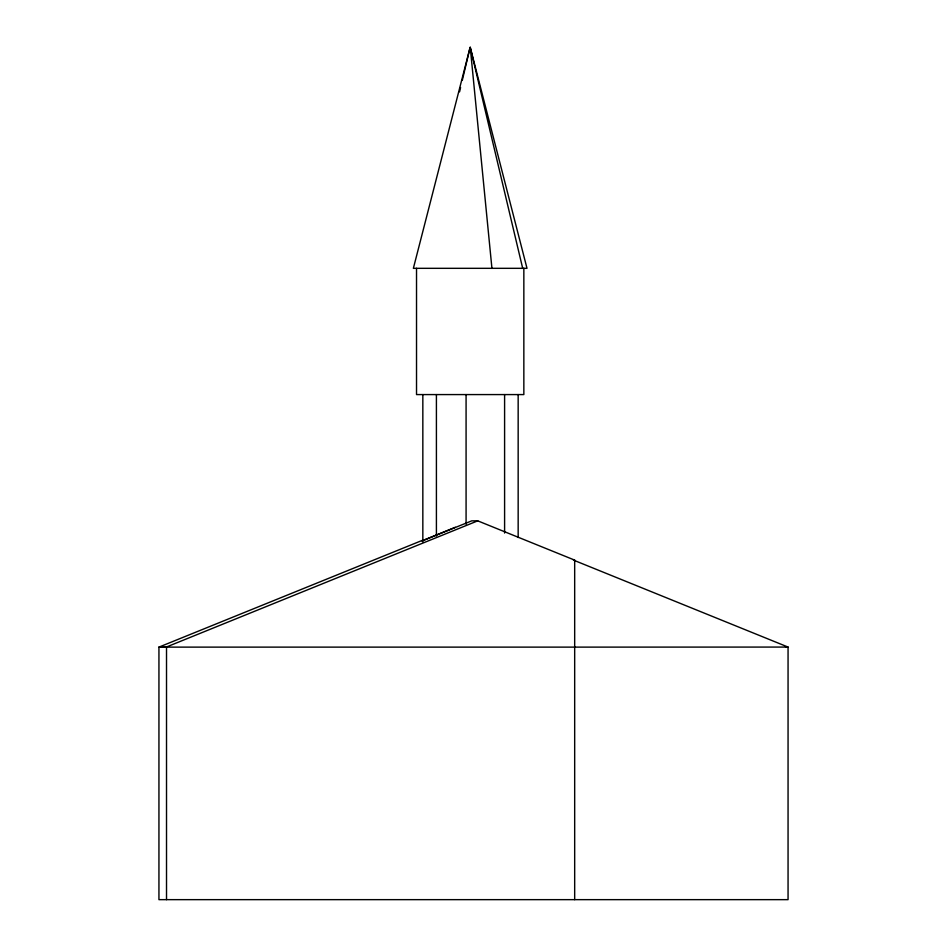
<?xml version="1.0" encoding="UTF-8"?>
<svg xmlns="http://www.w3.org/2000/svg" width="947" height="947" viewBox="0 0 947 947"><rect width="100%" height="100%" fill="white"/><g stroke="black" fill="none" stroke-linecap="round" stroke-linejoin="round"><path stroke-width="1.42" d="M469.724 51.742L470.245 47.35L527.005 268.321L413.365 268.321L470.126 47.35L462.29 80.353M459.567 91.835L460.585 87.526M424.102 539.648L158.942 647.121L158.942 899.65L788.058 899.65L788.058 647.073L574.77 560.636M455.341 527.278L421.889 540.962L471.76 520.85L477.738 520.85L574.675 560.127L574.675 899.65M574.675 647.121L158.942 647.121L166.518 646.979L477.738 520.85M785.667 647.097L788.058 647.073L574.876 647.121M573.409 560.079L574.675 560.127M522.685 268.321L470.245 47.35L491.931 268.321M523.845 268.321L523.845 394.579L416.526 394.579L416.526 268.321M518.163 394.579L518.163 537.47M504.597 394.579L504.597 533.054M466.078 394.579L466.078 524.212M436.413 394.579L436.413 536.002M422.836 394.579L422.836 541.897M166.518 646.979L166.518 899.65"/></g></svg>
